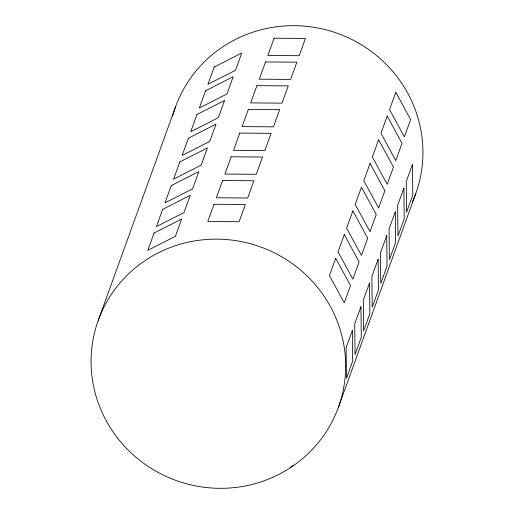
<?xml version="1.0" encoding="UTF-8"?>
<svg xmlns="http://www.w3.org/2000/svg" width="514" height="514" viewBox="0 0 514 514"><rect width="100%" height="100%" fill="white"/><g stroke="black" fill="none" stroke-linecap="round" stroke-linejoin="round"><path stroke-width="0.77" d="M98.251 320.37L175.525 106.899M338.475 407.101L415.749 193.63M290.185 467.239L293.019 465.8M172.627 116.055A127.703 124.176 19.9 0 1 337.441 33.339A127.703 124.176 19.9 0 1 412.44 201.854M154.065 233.06L147.82 250.312L175.422 236.292L181.667 219.041L154.065 233.06M162.649 209.346L156.404 226.597L184.012 212.571L190.257 195.32L162.649 209.346M171.233 185.625L164.988 202.876L192.596 188.856L198.841 171.605L171.233 185.625M179.823 161.91L173.578 179.155L201.186 165.135L207.425 147.884L179.823 161.91M188.407 138.189L182.162 155.44L209.77 141.414L216.015 124.163L188.407 138.189M196.99 114.468L190.752 131.719L218.354 117.7L224.599 100.448L196.99 114.468M205.581 90.753L199.336 107.998L226.944 93.978L233.189 76.727L205.581 90.753M214.165 67.032L207.919 84.283L235.528 70.257L241.773 53.006L214.165 67.032M214.004 204.244L207.759 221.495L239.087 221.733L245.332 204.482L214.004 204.244M222.588 180.523L216.343 197.774L247.677 198.012L253.922 180.761L222.588 180.523M231.171 156.809L224.926 174.053L256.261 174.297L262.506 157.046L231.171 156.809M239.762 133.087L233.517 150.339L264.851 150.576L271.09 133.325L239.762 133.087M248.346 109.366L242.1 126.617L273.435 126.855L279.68 109.61L248.346 109.366M256.929 85.652L250.684 102.896L282.019 103.141L288.264 85.889L256.929 85.652M265.52 61.931L259.274 79.182L290.609 79.419L296.854 62.168L265.52 61.931M274.103 38.209L267.858 55.461L299.193 55.698L305.438 38.454L274.103 38.209M335.693 258.343L329.448 275.594L344.271 302.868L350.516 285.617L335.693 258.343M344.277 234.622L338.032 251.873L352.861 279.147L359.106 261.896L344.277 234.622M352.867 210.907L346.622 228.158L361.445 255.432L367.69 238.181L352.867 210.907M361.451 187.186L355.206 204.437L370.035 231.711L376.274 214.46L361.451 187.186M370.035 163.465L363.79 180.716L378.619 207.99L384.864 190.739L370.035 163.465M378.625 139.75L372.38 157.001L387.203 184.275L393.448 167.024L378.625 139.75M387.209 116.029L380.964 133.28L395.793 160.554L402.038 143.303L387.209 116.029M395.793 92.308L389.554 109.559L404.377 136.833L410.622 119.582L395.793 92.308M352.366 330.399L346.121 347.65L346.436 378.317L352.681 361.066L352.366 330.399M360.95 306.685L354.705 323.929L355.026 354.596L361.271 337.351L360.95 306.685M369.54 282.963L363.295 300.215L363.61 330.881L369.855 313.63L369.54 282.963M378.124 259.242L371.879 276.493L372.194 307.16L378.439 289.909L378.124 259.242M386.708 235.528L380.463 252.772L380.784 283.439L387.029 266.194L386.708 235.528M395.298 211.807L389.053 229.058L389.368 259.724L395.613 242.473L395.298 211.807M403.882 188.085L397.637 205.337L397.952 236.003L404.197 218.752L403.882 188.085M412.466 164.371L406.221 181.615L406.542 212.288L412.787 195.037L412.466 164.371M117.494 437.954A127.703 124.176 19.9 0 0 336.047 413.288A127.703 124.176 19.9 0 0 201.546 239.961A127.703 124.176 19.9 0 0 117.494 437.954"/></g></svg>
